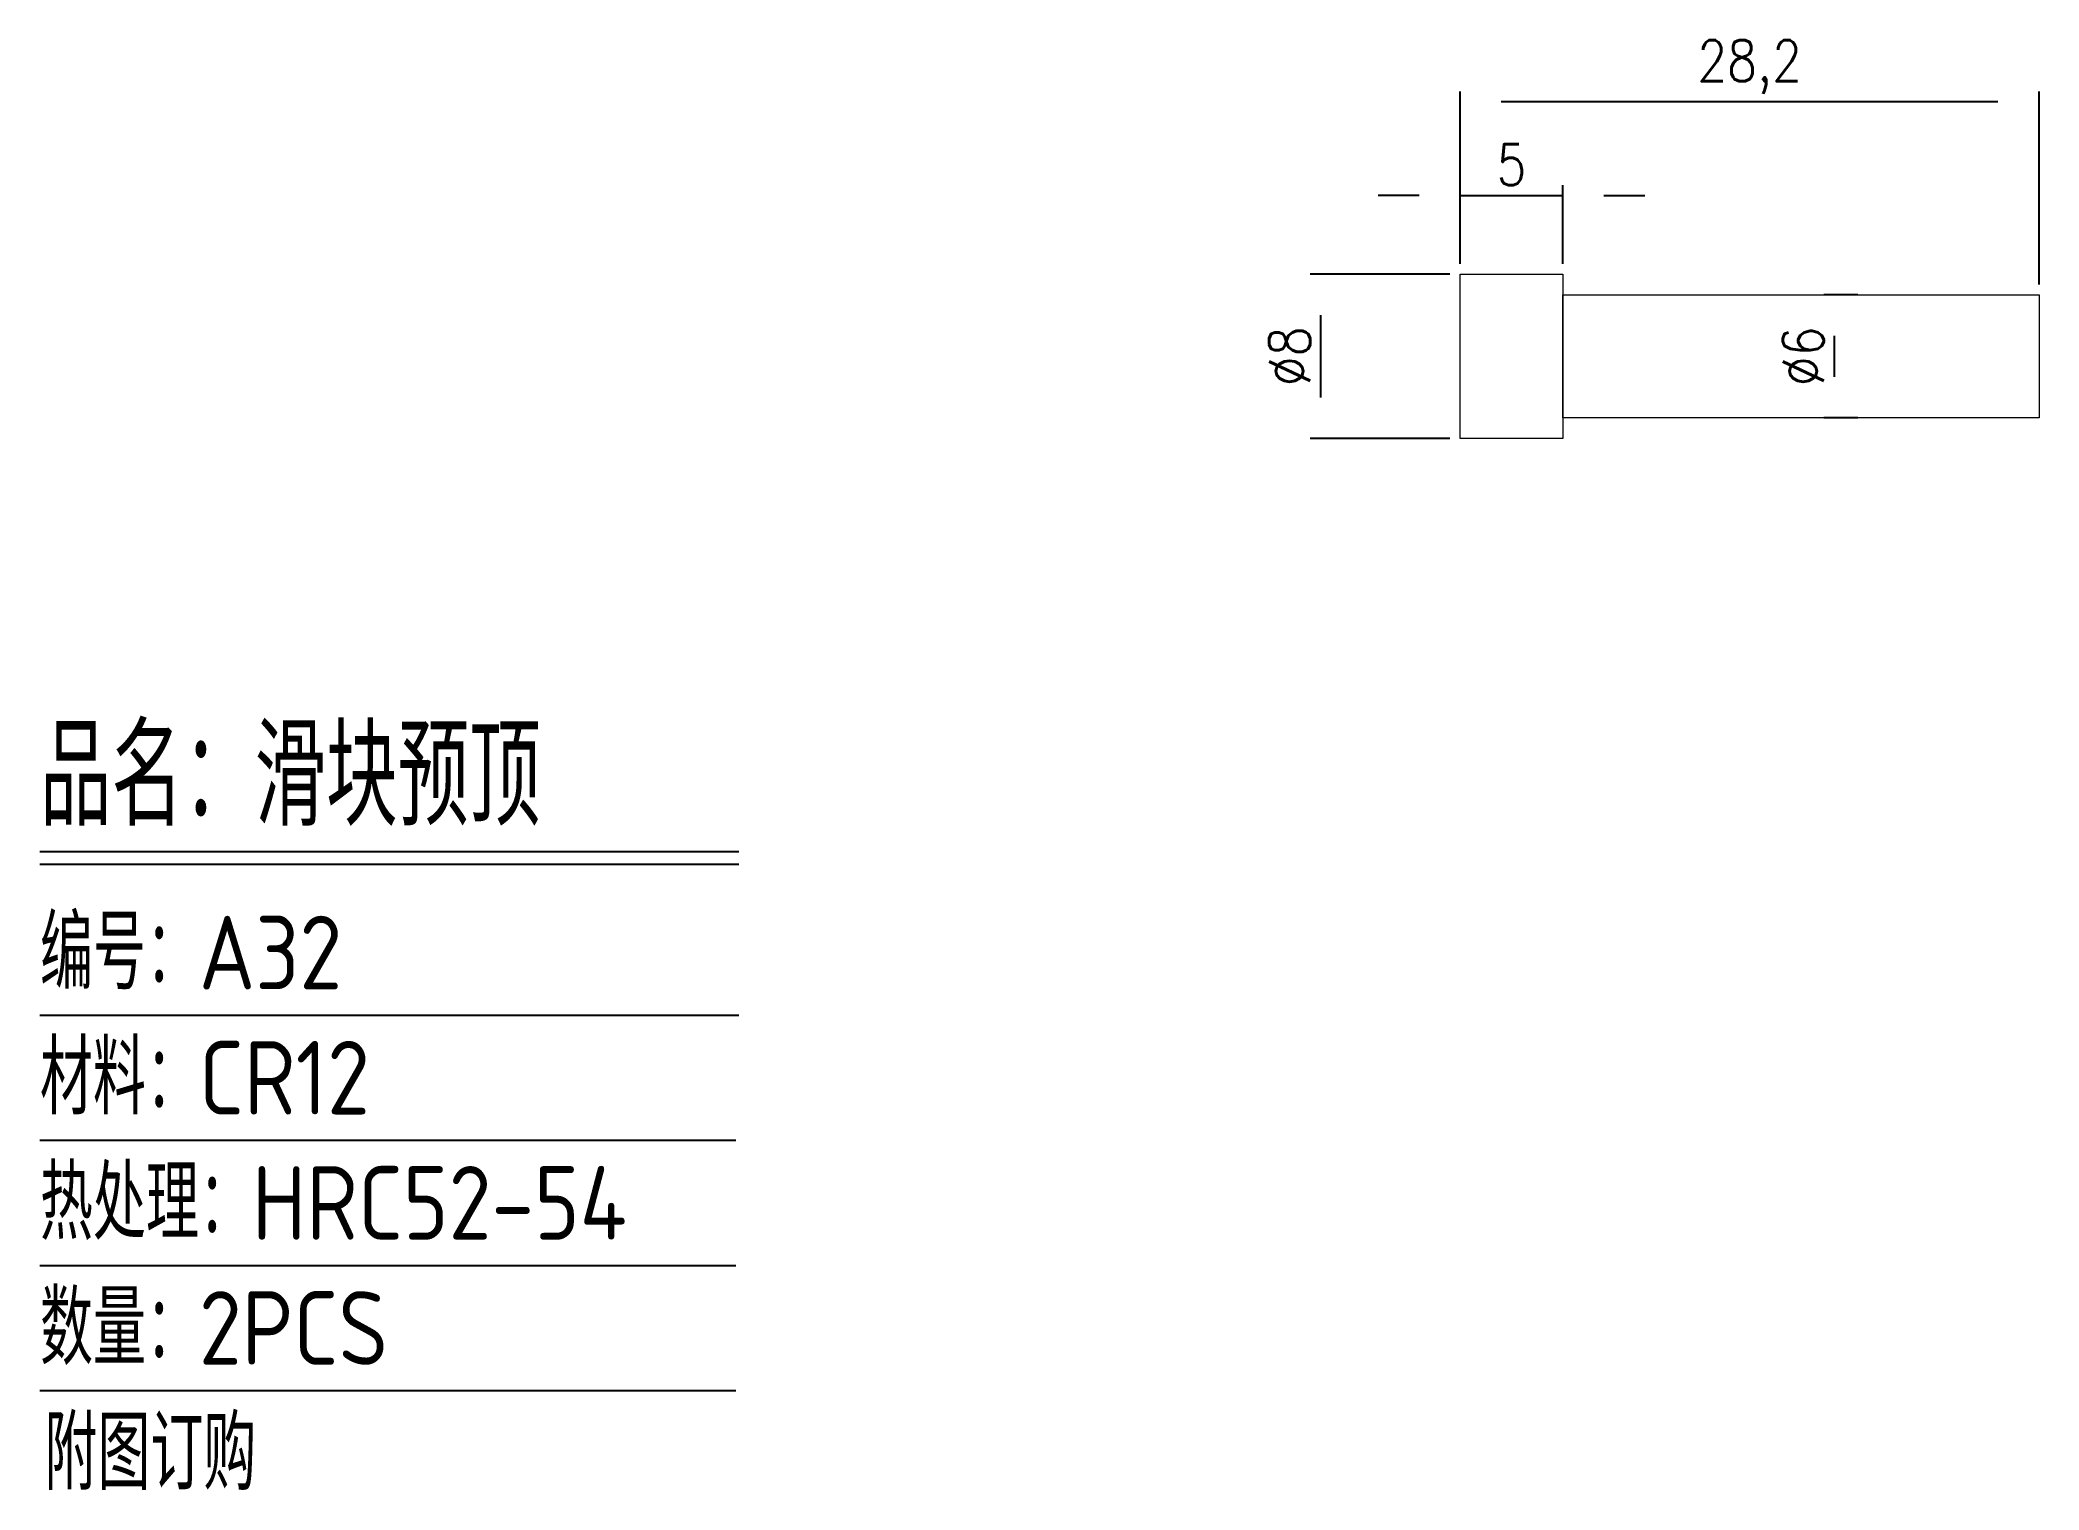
# Model space of a CAD drawing. Header units: millimetres. Extents: x 718.2 to 815.6, y -3399.5 to -3328.8.
import ezdxf

# ---------------------------------------------------------------- set-up
doc = ezdxf.new("R2010")
doc.units = ezdxf.units.MM
doc.layers.add('DIM', color=4, linetype='Continuous')
doc.layers.add('PRESS', color=3, linetype='Continuous')
doc.styles.add('gbenor', font='gbenor.shx', dxfattribs={"bigfont": 'gbcbig.shx'})
doc.styles.get("Standard").update_dxf_attribs({"font": 'txt.shx', "width": 0.85, "bigfont": 'ctxt.shx'})
doc.dimstyles.new('T-2-WX', dxfattribs={"dimtxt": 2, "dimasz": 2, "dimexe": 0.5, "dimexo": 0.5, "dimgap": 0.5, "dimtad": 1, "dimtxsty": 'Standard', "dimblk": 'OPEN30', "dimcen": 0, "dimazin": 3, "dimtfac": 1, "dimtmove": 0, "dimatfit": 3, "dimldrblk": 'OPEN30', "dimlwd": -1, "dimlwe": -1})

# ---------------------------------------------------------------- blocks, each defined once
blk = doc.blocks.new('*D7579')
at = {"layer": 'Defpoints', "color": 0}
for p in [(815.593, -3331.851), (787.393, -3340.256), (815.593, -3341.256)]:
    blk.add_point(p, dxfattribs=at)
at = {"layer": 'DIM', "color": 0, "linetype": 'Continuous'}
for p, q in [((787.393, -3339.756), (787.393, -3331.351)), ((789.393, -3331.851), (813.593, -3331.851)), ((815.593, -3340.756), (815.593, -3331.351))]:
    blk.add_line(p, q, dxfattribs=at)
at = {"layer": 'DIM', "color": 0, "insert": (801.493, -3330.161), "char_height": 2, "attachment_point": 5}
blk.add_mtext('28,2', dxfattribs=at)
blk = doc.blocks.new('_Open30')
blk = doc.blocks.new('*D7580')
at = {"layer": 'Defpoints', "color": 0}
for p in [(787.393, -3340.256), (780.583, -3348.256), (787.393, -3348.256)]:
    blk.add_point(p, dxfattribs=at)
at = {"layer": 'DIM', "color": 0, "linetype": 'Continuous'}
for p, q in [((786.893, -3340.256), (780.083, -3340.256)), ((780.583, -3342.256), (780.583, -3346.256)), ((786.893, -3348.256), (780.083, -3348.256))]:
    blk.add_line(p, q, dxfattribs=at)
at = {"layer": 'DIM', "color": 0, "insert": (779.083, -3344.256), "char_height": 2, "attachment_point": 5, "rotation": 90}
blk.add_mtext('%%c8', dxfattribs=at)
blk = doc.blocks.new('*D7581')
at = {"layer": 'Defpoints', "color": 0}
for p in [(792.393, -3336.428), (787.393, -3340.256), (792.393, -3340.256)]:
    blk.add_point(p, dxfattribs=at)
at = {"layer": 'DIM', "color": 0, "linetype": 'Continuous'}
for p, q in [((785.393, -3336.428), (783.393, -3336.428)), ((787.393, -3339.756), (787.393, -3335.928)), ((787.393, -3336.428), (792.393, -3336.428)), ((792.393, -3339.756), (792.393, -3335.928)), ((794.393, -3336.428), (796.393, -3336.428))]:
    blk.add_line(p, q, dxfattribs=at)
at = {"layer": 'DIM', "color": 0, "insert": (789.893, -3334.928), "char_height": 2, "attachment_point": 5}
blk.add_mtext('5', dxfattribs=at)
blk = doc.blocks.new('*D7582')
at = {"layer": 'Defpoints', "color": 0}
for p in [(807.258, -3341.256), (805.605, -3347.256), (807.258, -3347.256)]:
    blk.add_point(p, dxfattribs=at)
at = {"layer": 'DIM', "color": 0, "linetype": 'Continuous'}
for p, q in [((806.758, -3341.256), (805.105, -3341.256)), ((805.605, -3343.256), (805.605, -3345.256)), ((806.758, -3347.256), (805.105, -3347.256))]:
    blk.add_line(p, q, dxfattribs=at)
at = {"layer": 'DIM', "color": 0, "insert": (804.105, -3344.256), "char_height": 2, "attachment_point": 5, "rotation": 90}
blk.add_mtext('%%c6', dxfattribs=at)

msp = doc.modelspace()

# ---------------------------------------------------------------- linework, layer by layer
at = {"layer": 'DIM', "color": 4, "linetype": 'Continuous', "lineweight": 25}
for p, q in [((718.199, -3368.372), (752.243, -3368.372)), ((718.199, -3368.999), (752.243, -3368.999)), ((718.199, -3376.349), (752.243, -3376.349)), ((718.199, -3382.444), (752.096, -3382.444)), ((718.199, -3388.539), (752.096, -3388.539)), ((718.199, -3394.634), (752.096, -3394.634))]:
    msp.add_line(p, q, dxfattribs=at)
at = {"layer": 'PRESS', "linetype": 'Continuous', "lineweight": 15, "elevation": 0}
for points in [[(792.393, -3348.256), (787.393, -3348.256), (787.393, -3340.256), (792.393, -3340.256)], [(792.393, -3341.256), (815.593, -3341.256), (815.593, -3347.256), (792.393, -3347.256)]]:
    msp.add_lwpolyline(points, close=True, dxfattribs=at)

# ---------------------------------------------------------------- texts
at = {"layer": 'DIM', "color": 3, "linetype": 'Continuous', "lineweight": 25, "style": 'gbenor'}
for s, height, p in [('品名：滑块预顶', 4.8402, (718.199, -3367.117)), ('编号：A32', 3.5853, (718.199, -3375.094)), ('材料：CR12 ', 3.5853, (718.199, -3381.189)), ('热处理：HRC52-54', 3.58531, (718.199, -3387.284)), ('数量：2PCS', 3.5853, (718.199, -3393.379)), ('附图订购', 3.5853, (718.417, -3399.474))]:
    msp.add_text(s, height=height, dxfattribs=at).set_placement(p)

# ---------------------------------------------------------------- dimensions: what is measured, and where the dimension line sits
at = {"layer": 'DIM', "linetype": 'Continuous'}
for base, p1, p2, picture, middle in [((815.593, -3331.851), (787.393, -3340.256, 0), (815.593, -3341.256, 0), '*D7579', (801.493, -3330.161)), ((792.393, -3336.428), (787.393, -3340.256), (792.393, -3340.256, 0), '*D7581', (789.893, -3334.928))]:
    dim = msp.add_linear_dim(base=base, p1=p1, p2=p2, dimstyle='T-2-WX', dxfattribs=at)
    dim.commit()
    dim.dimension.update_dxf_attribs({"geometry": picture, "text_midpoint": middle})
for base, p1, p2, picture, middle in [((780.583, -3348.256), (787.393, -3340.256), (787.393, -3348.256, 0), '*D7580', (779.083, -3344.256)), ((805.605, -3347.256), (807.258, -3341.256, 0), (807.258, -3347.256, 0), '*D7582', (804.105, -3344.256))]:
    dim = msp.add_linear_dim(base=base, p1=p1, p2=p2, angle=90, text='%%c<>', dimstyle='T-2-WX', dxfattribs=at)
    dim.commit()
    dim.dimension.update_dxf_attribs({"geometry": picture, "text_midpoint": middle})

doc.saveas('drawing.dxf')
